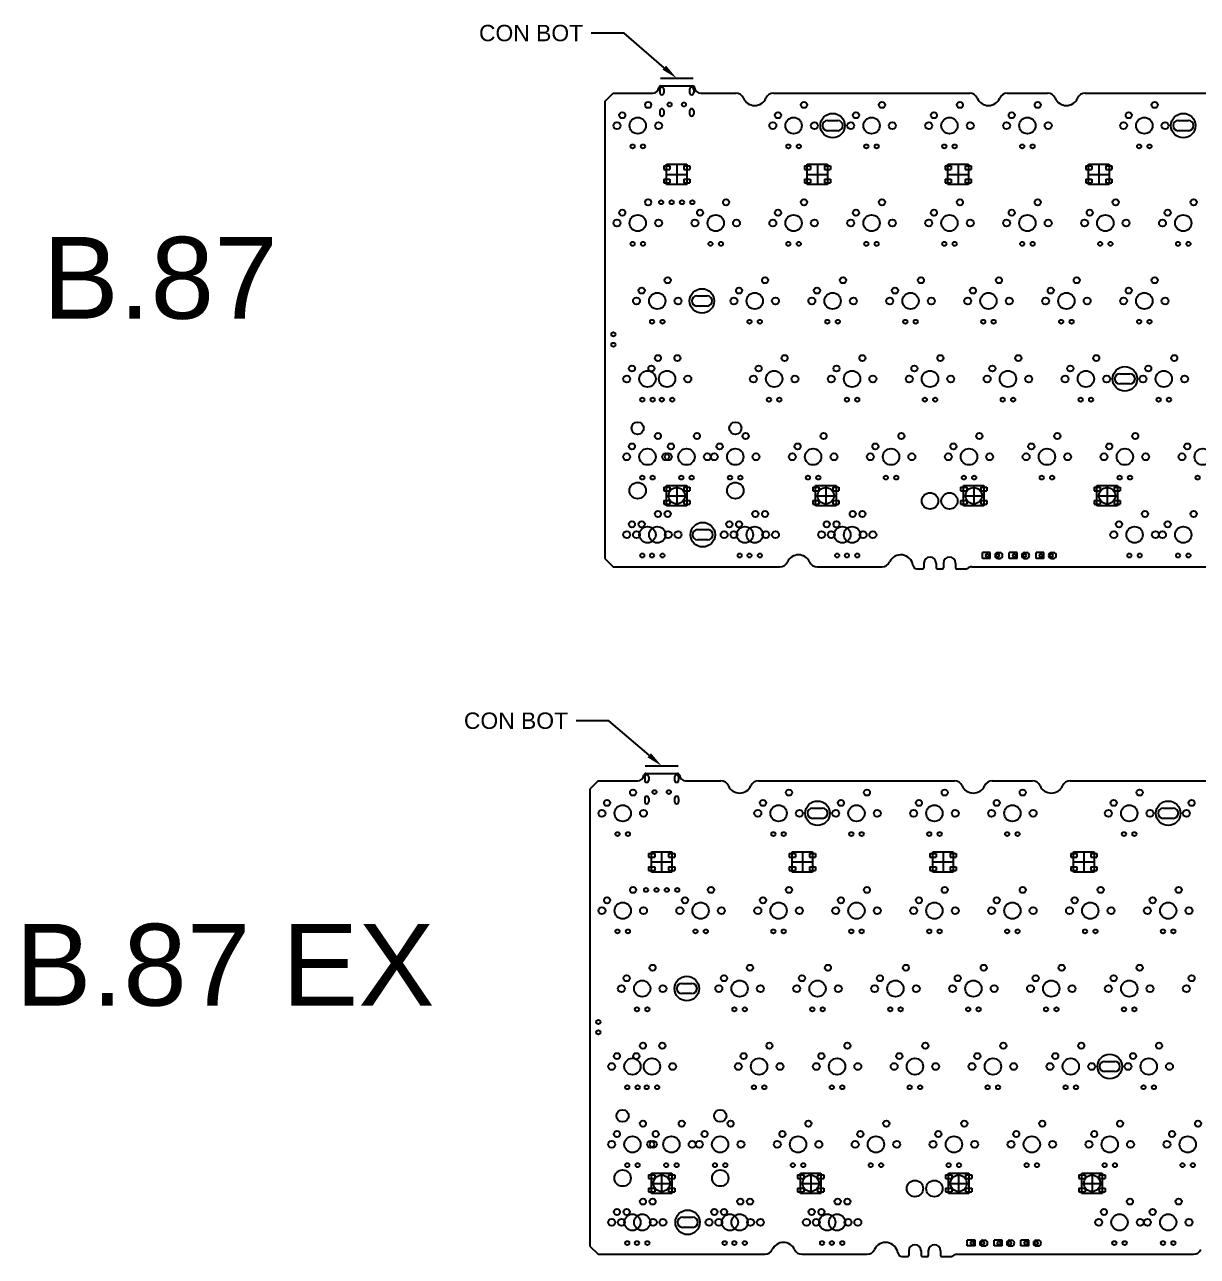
# Model space of a CAD drawing. Header units: millimetres. Extents: x 445 to 1009, y 412 to 714.
# Drawn here: x 444.7 to 731.4, y 412.6 to 713.7 of the extents above; entities that cross this region are included whole.
import ezdxf
from ezdxf import colors
from ezdxf.entities.mleader import LeaderData, LeaderLine
from ezdxf.math import Vec2, Vec3

# ---------------------------------------------------------------- set-up
doc = ezdxf.new("R2010")
doc.units = ezdxf.units.MM
doc.layers.add('b87', color=130, linetype='Continuous')
doc.layers.add('b87ex', color=220, linetype='Continuous')
doc.styles.get("Standard").update_dxf_attribs({"font": 'arial.ttf'})

msp = doc.modelspace()

# ---------------------------------------------------------------- linework, layer by layer
at = {"layer": 'b87', "color": 5}
msp.add_line((600.15, 700.62), (608.15, 700.62), dxfattribs=at)
at = {"layer": 'b87'}
for p, q in [((600.28, 698.77), (608.02, 698.77)), ((586.6, 694.97), (588.6, 696.97)), ((588.6, 696.97), (598.29, 696.97)), ((610.01, 696.97), (618.62, 696.97)), ((627.78, 696.97), (675.77, 696.97)), ((684.93, 696.97), (694.82, 696.97)), ((703.98, 696.97), (790.07, 696.97)), ((586.6, 694.97), (586.6, 583.21)), ((600.95, 679.24), (600.95, 678.34)), ((600.95, 679.24), (602.45, 679.24)), ((600.95, 678.34), (602.45, 678.34)), ((601.65, 679.64), (606.65, 679.64)), ((601.65, 674.64), (601.65, 679.64)), ((602.45, 679.24), (602.45, 678.34)), ((604.15, 679.64), (604.15, 674.64)), ((605.85, 679.24), (605.85, 678.34)), ((605.85, 679.24), (607.35, 679.24)), ((605.85, 678.34), (607.35, 678.34)), ((606.65, 679.64), (606.65, 674.64)), ((607.35, 679.24), (607.35, 678.34)), ((635.34, 679.24), (635.34, 678.34)), ((635.34, 679.24), (636.84, 679.24)), ((635.34, 678.34), (636.84, 678.34)), ((636.04, 679.64), (641.04, 679.64)), ((636.04, 674.64), (636.04, 679.64)), ((636.84, 679.24), (636.84, 678.34)), ((638.54, 679.64), (638.54, 674.64)), ((640.24, 679.24), (640.24, 678.34)), ((640.24, 679.24), (641.74, 679.24)), ((640.24, 678.34), (641.74, 678.34)), ((641.04, 679.64), (641.04, 674.64)), ((641.74, 679.24), (641.74, 678.34)), ((669.74, 679.24), (669.74, 678.34)), ((669.74, 679.24), (671.24, 679.24)), ((669.74, 678.34), (671.24, 678.34)), ((670.44, 679.64), (675.44, 679.64)), ((670.44, 674.64), (670.44, 679.64)), ((671.24, 679.24), (671.24, 678.34)), ((672.94, 679.64), (672.94, 674.64)), ((674.64, 679.24), (674.64, 678.34)), ((674.64, 679.24), (676.14, 679.24)), ((674.64, 678.34), (676.14, 678.34)), ((675.44, 679.64), (675.44, 674.64)), ((676.14, 679.24), (676.14, 678.34)), ((704.14, 679.24), (704.14, 678.34)), ((704.14, 679.24), (705.64, 679.24)), ((704.14, 678.34), (705.64, 678.34)), ((704.84, 679.64), (709.84, 679.64)), ((704.84, 674.64), (704.84, 679.64)), ((705.64, 679.24), (705.64, 678.34)), ((707.34, 679.64), (707.34, 674.64)), ((709.04, 679.24), (709.04, 678.34)), ((709.04, 679.24), (710.54, 679.24)), ((709.04, 678.34), (710.54, 678.34)), ((709.84, 679.64), (709.84, 674.64)), ((710.54, 679.24), (710.54, 678.34)), ((600.95, 675.94), (600.95, 675.04)), ((600.95, 675.94), (602.45, 675.94)), ((600.95, 675.04), (602.45, 675.04)), ((601.65, 677.14), (606.65, 677.14)), ((606.65, 674.64), (601.65, 674.64)), ((602.45, 675.94), (602.45, 675.04)), ((605.85, 675.94), (605.85, 675.04)), ((605.85, 675.94), (607.35, 675.94)), ((605.85, 675.04), (607.35, 675.04)), ((607.35, 675.94), (607.35, 675.04)), ((635.34, 675.94), (635.34, 675.04)), ((635.34, 675.94), (636.84, 675.94)), ((635.34, 675.04), (636.84, 675.04)), ((636.04, 677.14), (641.04, 677.14)), ((641.04, 674.64), (636.04, 674.64)), ((636.84, 675.94), (636.84, 675.04)), ((640.24, 675.94), (640.24, 675.04)), ((640.24, 675.94), (641.74, 675.94)), ((640.24, 675.04), (641.74, 675.04)), ((641.74, 675.94), (641.74, 675.04)), ((669.74, 675.94), (669.74, 675.04)), ((669.74, 675.94), (671.24, 675.94)), ((669.74, 675.04), (671.24, 675.04)), ((670.44, 677.14), (675.44, 677.14)), ((675.44, 674.64), (670.44, 674.64)), ((671.24, 675.94), (671.24, 675.04)), ((674.64, 675.94), (674.64, 675.04)), ((674.64, 675.94), (676.14, 675.94)), ((674.64, 675.04), (676.14, 675.04)), ((676.14, 675.94), (676.14, 675.04)), ((704.14, 675.94), (704.14, 675.04)), ((704.14, 675.94), (705.64, 675.94)), ((704.14, 675.04), (705.64, 675.04)), ((704.84, 677.14), (709.84, 677.14)), ((709.84, 674.64), (704.84, 674.64)), ((705.64, 675.94), (705.64, 675.04)), ((709.04, 675.94), (709.04, 675.04)), ((709.04, 675.94), (710.54, 675.94)), ((709.04, 675.04), (710.54, 675.04)), ((710.54, 675.94), (710.54, 675.04)), ((600.95, 600.66), (600.95, 599.76)), ((600.95, 600.66), (602.45, 600.66)), ((600.95, 599.76), (602.45, 599.76)), ((601.65, 601.06), (606.65, 601.06)), ((601.65, 596.06), (601.65, 601.06)), ((602.45, 600.66), (602.45, 599.76)), ((604.15, 601.06), (604.15, 596.06)), ((605.85, 600.66), (605.85, 599.76)), ((605.85, 600.66), (607.35, 600.66)), ((605.85, 599.76), (607.35, 599.76)), ((606.65, 601.06), (606.65, 596.06)), ((607.35, 600.66), (607.35, 599.76)), ((637.38, 600.66), (637.38, 599.76)), ((637.38, 600.66), (638.88, 600.66)), ((637.38, 599.76), (638.88, 599.76)), ((638.08, 601.06), (643.08, 601.06)), ((638.08, 596.06), (638.08, 601.06)), ((638.88, 600.66), (638.88, 599.76)), ((640.58, 601.06), (640.58, 596.06)), ((642.28, 600.66), (642.28, 599.76)), ((642.28, 600.66), (643.78, 600.66)), ((642.28, 599.76), (643.78, 599.76)), ((643.08, 601.06), (643.08, 596.06)), ((643.78, 600.66), (643.78, 599.76)), ((673.55, 600.66), (673.55, 599.76)), ((673.55, 600.66), (675.05, 600.66)), ((673.55, 599.76), (675.05, 599.76)), ((674.25, 601.06), (679.25, 601.06)), ((674.25, 596.06), (674.25, 601.06)), ((675.05, 600.66), (675.05, 599.76)), ((676.75, 601.06), (676.75, 596.06)), ((678.45, 600.66), (678.45, 599.76)), ((678.45, 600.66), (679.95, 600.66)), ((678.45, 599.76), (679.95, 599.76)), ((679.25, 601.06), (679.25, 596.06)), ((679.95, 600.66), (679.95, 599.76)), ((706.17, 600.66), (706.17, 599.76)), ((706.17, 600.66), (707.67, 600.66)), ((706.17, 599.76), (707.67, 599.76)), ((706.87, 601.06), (711.87, 601.06)), ((706.87, 596.06), (706.87, 601.06)), ((707.67, 600.66), (707.67, 599.76)), ((709.37, 601.06), (709.37, 596.06)), ((711.07, 600.66), (711.07, 599.76)), ((711.07, 600.66), (712.57, 600.66)), ((711.07, 599.76), (712.57, 599.76)), ((711.87, 601.06), (711.87, 596.06)), ((712.57, 600.66), (712.57, 599.76)), ((600.95, 597.36), (600.95, 596.46)), ((600.95, 597.36), (602.45, 597.36)), ((600.95, 596.46), (602.45, 596.46)), ((601.65, 598.56), (606.65, 598.56)), ((602.45, 597.36), (602.45, 596.46)), ((605.85, 597.36), (605.85, 596.46)), ((605.85, 597.36), (607.35, 597.36)), ((605.85, 596.46), (607.35, 596.46)), ((607.35, 597.36), (607.35, 596.46)), ((637.38, 597.36), (637.38, 596.46)), ((637.38, 597.36), (638.88, 597.36)), ((637.38, 596.46), (638.88, 596.46)), ((638.08, 598.56), (643.08, 598.56)), ((638.88, 597.36), (638.88, 596.46)), ((642.28, 597.36), (642.28, 596.46)), ((642.28, 597.36), (643.78, 597.36)), ((642.28, 596.46), (643.78, 596.46)), ((643.78, 597.36), (643.78, 596.46)), ((673.55, 597.36), (673.55, 596.46)), ((673.55, 597.36), (675.05, 597.36)), ((673.55, 596.46), (675.05, 596.46)), ((674.25, 598.56), (679.25, 598.56)), ((675.05, 597.36), (675.05, 596.46)), ((678.45, 597.36), (678.45, 596.46)), ((678.45, 597.36), (679.95, 597.36)), ((678.45, 596.46), (679.95, 596.46)), ((679.95, 597.36), (679.95, 596.46)), ((706.17, 597.36), (706.17, 596.46)), ((706.17, 597.36), (707.67, 597.36)), ((706.17, 596.46), (707.67, 596.46)), ((706.87, 598.56), (711.87, 598.56)), ((707.67, 597.36), (707.67, 596.46)), ((711.07, 597.36), (711.07, 596.46)), ((711.07, 597.36), (712.57, 597.36)), ((711.07, 596.46), (712.57, 596.46)), ((712.57, 597.36), (712.57, 596.46)), ((606.65, 596.06), (601.65, 596.06)), ((643.08, 596.06), (638.08, 596.06)), ((679.25, 596.06), (674.25, 596.06)), ((711.87, 596.06), (706.87, 596.06)), ((586.6, 583.21), (588.6, 581.21)), ((664.56, 582.05), (664.56, 580.91)), ((667.56, 582.05), (667.56, 580.91)), ((669.32, 582.05), (669.32, 580.91)), ((672.32, 582.05), (672.32, 580.91)), ((588.6, 581.21), (629.38, 581.21)), ((638.45, 581.21), (654.38, 581.21)), ((662.87, 580.71), (664.36, 580.71)), ((667.76, 580.71), (669.12, 580.71)), ((672.52, 580.71), (675, 580.71)), ((676.32, 581.21), (734.15, 581.21))]:
    msp.add_line(p, q, dxfattribs=at)
at = {"layer": 'b87', "color": 2}
for p, q in [((600, 697.92), (600, 697.12)), ((601, 697.92), (601, 697.12)), ((607.3, 697.92), (607.3, 697.12)), ((608.3, 697.92), (608.3, 697.12)), ((600, 692.67), (600, 691.87)), ((601, 692.67), (601, 691.87)), ((607.3, 692.67), (607.3, 691.87)), ((608.3, 692.67), (608.3, 691.87)), ((680.77, 584.65), (678.86, 584.65)), ((678.86, 583.25), (678.86, 584.65)), ((680.77, 583.25), (680.77, 584.65)), ((682.61, 584.65), (683.12, 584.65)), ((687.35, 584.65), (685.44, 584.65)), ((685.44, 583.25), (685.44, 584.65)), ((687.35, 583.25), (687.35, 584.65)), ((689.19, 584.65), (689.69, 584.65)), ((693.88, 584.65), (691.97, 584.65)), ((691.97, 583.25), (691.97, 584.65)), ((693.88, 583.25), (693.88, 584.65)), ((695.72, 584.65), (696.22, 584.65)), ((680.77, 583.25), (678.86, 583.25)), ((682.61, 583.25), (683.12, 583.25)), ((687.35, 583.25), (685.44, 583.25)), ((689.19, 583.25), (689.69, 583.25)), ((693.88, 583.25), (691.97, 583.25)), ((695.72, 583.25), (696.22, 583.25))]:
    msp.add_line(p, q, dxfattribs=at)
at = {"layer": 'b87', "color": 3}
for p, q in [((641, 690.29), (643.5, 690.29)), ((726.72, 690.29), (729.23, 690.29)), ((643.5, 687.8), (641, 687.8)), ((729.23, 687.8), (726.72, 687.8)), ((609.04, 647.43), (611.55, 647.43)), ((611.55, 644.94), (609.04, 644.94)), ((712.43, 628.38), (714.94, 628.38)), ((714.94, 625.89), (712.43, 625.89)), ((609.25, 590.28), (611.75, 590.28)), ((611.75, 587.79), (609.25, 587.79))]:
    msp.add_line(p, q, dxfattribs=at)
at = {"layer": 'b87'}
for centre, radius in [((597.16, 694.13), 0.75), ((635.26, 694.13), 0.75), ((654.31, 694.13), 0.75), ((673.36, 694.13), 0.75), ((692.41, 694.13), 0.75), ((720.99, 694.13), 0.75), ((589.54, 689.05), 0.85), ((590.81, 691.59), 0.75), ((594.62, 689.05), 2), ((599.7, 689.05), 0.85), ((627.64, 689.05), 0.85), ((628.91, 691.59), 0.75), ((632.72, 689.05), 2), ((637.8, 689.05), 0.85), ((646.69, 689.05), 0.85), ((647.96, 691.59), 0.75), ((651.77, 689.05), 2), ((656.85, 689.05), 0.85), ((665.74, 689.05), 0.85), ((667.01, 691.59), 0.75), ((670.82, 689.05), 2), ((675.9, 689.05), 0.85), ((684.79, 689.05), 0.85), ((686.06, 691.59), 0.75), ((689.87, 689.05), 2), ((694.95, 689.05), 0.85), ((713.37, 689.05), 0.85), ((714.64, 691.59), 0.75), ((718.45, 689.05), 2), ((723.53, 689.05), 0.85), ((593.35, 683.97), 0.5), ((595.89, 683.97), 0.5), ((631.45, 683.97), 0.5), ((633.99, 683.97), 0.5), ((650.5, 683.97), 0.5), ((653.04, 683.97), 0.5), ((669.55, 683.97), 0.5), ((672.09, 683.97), 0.5), ((688.6, 683.97), 0.5), ((691.14, 683.97), 0.5), ((717.18, 683.97), 0.5), ((719.72, 683.97), 0.5), ((597.16, 670.31), 0.75), ((616.21, 670.31), 0.75), ((635.26, 670.31), 0.75), ((654.31, 670.31), 0.75), ((673.36, 670.31), 0.75), ((692.41, 670.31), 0.75), ((711.46, 670.31), 0.75), ((730.51, 670.31), 0.75), ((589.54, 665.23), 0.85), ((590.81, 667.77), 0.75), ((594.62, 665.23), 2), ((599.7, 665.23), 0.85), ((608.59, 665.23), 0.85), ((609.86, 667.77), 0.75), ((613.67, 665.23), 2), ((618.75, 665.23), 0.85), ((627.64, 665.23), 0.85), ((628.91, 667.77), 0.75), ((632.72, 665.23), 2), ((637.8, 665.23), 0.85), ((646.69, 665.23), 0.85), ((647.96, 667.77), 0.75), ((651.77, 665.23), 2), ((656.85, 665.23), 0.85), ((665.74, 665.23), 0.85), ((667.01, 667.77), 0.75), ((670.82, 665.23), 2), ((675.9, 665.23), 0.85), ((684.79, 665.23), 0.85), ((686.06, 667.77), 0.75), ((689.87, 665.23), 2), ((694.95, 665.23), 0.85), ((703.84, 665.23), 0.85), ((705.11, 667.77), 0.75), ((708.92, 665.23), 2), ((714, 665.23), 0.85), ((722.89, 665.23), 0.85), ((724.16, 667.77), 0.75), ((727.97, 665.23), 2), ((593.35, 660.15), 0.5), ((595.89, 660.15), 0.5), ((612.4, 660.15), 0.5), ((614.94, 660.15), 0.5), ((631.45, 660.15), 0.5), ((633.99, 660.15), 0.5), ((650.5, 660.15), 0.5), ((653.04, 660.15), 0.5), ((669.55, 660.15), 0.5), ((672.09, 660.15), 0.5), ((688.6, 660.15), 0.5), ((691.14, 660.15), 0.5), ((707.65, 660.15), 0.5), ((710.19, 660.15), 0.5), ((726.7, 660.15), 0.5), ((729.24, 660.15), 0.5), ((601.93, 651.26), 0.75), ((625.74, 651.26), 0.75), ((644.79, 651.26), 0.75), ((663.84, 651.26), 0.75), ((682.89, 651.26), 0.75), ((701.94, 651.26), 0.75), ((720.99, 651.26), 0.75), ((595.58, 648.72), 0.75), ((599.39, 646.18), 2), ((619.39, 648.72), 0.75), ((623.2, 646.18), 2), ((638.44, 648.72), 0.75), ((642.25, 646.18), 2), ((657.49, 648.72), 0.75), ((661.3, 646.18), 2), ((676.54, 648.72), 0.75), ((680.35, 646.18), 2), ((695.59, 648.72), 0.75), ((699.4, 646.18), 2), ((714.64, 648.72), 0.75), ((718.45, 646.18), 2), ((594.31, 646.18), 0.85), ((604.47, 646.18), 0.85), ((618.12, 646.18), 0.85), ((628.28, 646.18), 0.85), ((637.17, 646.18), 0.85), ((647.33, 646.18), 0.85), ((656.22, 646.18), 0.85), ((666.38, 646.18), 0.85), ((675.27, 646.18), 0.85), ((685.43, 646.18), 0.85), ((694.32, 646.18), 0.85), ((704.48, 646.18), 0.85), ((713.37, 646.18), 0.85), ((723.53, 646.18), 0.85), ((598.12, 641.1), 0.5), ((600.66, 641.1), 0.5), ((621.93, 641.1), 0.5), ((624.47, 641.1), 0.5), ((640.98, 641.1), 0.5), ((643.52, 641.1), 0.5), ((660.03, 641.1), 0.5), ((662.57, 641.1), 0.5), ((679.08, 641.1), 0.5), ((681.62, 641.1), 0.5), ((698.13, 641.1), 0.5), ((700.67, 641.1), 0.5), ((717.18, 641.1), 0.5), ((719.72, 641.1), 0.5), ((599.54, 632.21), 0.75), ((604.31, 632.21), 0.75), ((630.5, 632.21), 0.75), ((649.55, 632.21), 0.75), ((668.6, 632.21), 0.75), ((687.65, 632.21), 0.75), ((706.7, 632.21), 0.75), ((725.75, 632.21), 0.75), ((593.19, 629.67), 0.75), ((597.96, 629.67), 0.75), ((624.15, 629.67), 0.75), ((643.2, 629.67), 0.75), ((662.25, 629.67), 0.75), ((681.3, 629.67), 0.75), ((700.35, 629.67), 0.75), ((719.4, 629.67), 0.75), ((591.92, 627.13), 0.85), ((597, 627.13), 2), ((601.77, 627.13), 2), ((606.85, 627.13), 0.85), ((622.88, 627.13), 0.85), ((627.96, 627.13), 2), ((633.04, 627.13), 0.85), ((641.93, 627.13), 0.85), ((647.01, 627.13), 2), ((652.09, 627.13), 0.85), ((660.98, 627.13), 0.85), ((666.06, 627.13), 2), ((671.14, 627.13), 0.85), ((680.03, 627.13), 0.85), ((685.11, 627.13), 2), ((690.19, 627.13), 0.85), ((699.08, 627.13), 0.85), ((704.16, 627.13), 2), ((709.24, 627.13), 0.85), ((718.13, 627.13), 0.85), ((723.21, 627.13), 2), ((728.29, 627.13), 0.85), ((595.73, 622.05), 0.5), ((598.27, 622.05), 0.5), ((600.5, 622.05), 0.5), ((603.04, 622.05), 0.5), ((626.69, 622.05), 0.5), ((629.23, 622.05), 0.5), ((645.74, 622.05), 0.5), ((648.28, 622.05), 0.5), ((664.79, 622.05), 0.5), ((667.33, 622.05), 0.5), ((683.84, 622.05), 0.5), ((686.38, 622.05), 0.5), ((702.89, 622.05), 0.5), ((705.43, 622.05), 0.5), ((721.94, 622.05), 0.5), ((724.48, 622.05), 0.5), ((594.59, 615.07), 1.5), ((618.47, 615.07), 1.5), ((593.19, 610.62), 0.75), ((599.54, 613.16), 0.75), ((602.72, 610.62), 0.75), ((609.07, 613.16), 0.75), ((614.63, 610.62), 0.75), ((620.98, 613.16), 0.75), ((633.68, 610.62), 0.75), ((640.03, 613.16), 0.75), ((652.73, 610.62), 0.75), ((659.08, 613.16), 0.75), ((671.78, 610.62), 0.75), ((678.13, 613.16), 0.75), ((690.83, 610.62), 0.75), ((697.18, 613.16), 0.75), ((709.88, 610.62), 0.75), ((716.23, 613.16), 0.75), ((728.93, 610.62), 0.75), ((591.92, 608.08), 0.85), ((601.45, 608.08), 0.85), ((601.45, 608.08), 0.85), ((602.08, 608.08), 0.85), ((611.61, 608.08), 0.85), ((613.36, 608.08), 0.85), ((618.44, 608.08), 2), ((623.52, 608.08), 0.85), ((632.41, 608.08), 0.85), ((637.49, 608.08), 2), ((642.57, 608.08), 0.85), ((651.46, 608.08), 0.85), ((656.54, 608.08), 2), ((661.62, 608.08), 0.85), ((670.51, 608.08), 0.85), ((675.59, 608.08), 2), ((680.67, 608.08), 0.85), ((689.56, 608.08), 0.85), ((694.64, 608.08), 2), ((699.72, 608.08), 0.85), ((708.61, 608.08), 0.85), ((713.69, 608.08), 2), ((718.77, 608.08), 0.85), ((727.66, 608.08), 0.85), ((732.74, 608.08), 2), ((595.73, 603), 0.5), ((598.27, 603), 0.5), ((605.26, 603), 0.5), ((607.8, 603), 0.5), ((617.17, 603), 0.5), ((619.71, 603), 0.5), ((636.22, 603), 0.5), ((638.76, 603), 0.5), ((655.27, 603), 0.5), ((657.81, 603), 0.5), ((674.32, 603), 0.5), ((676.86, 603), 0.5), ((693.37, 603), 0.5), ((695.91, 603), 0.5), ((712.42, 603), 0.5), ((714.96, 603), 0.5), ((731.47, 603), 0.5), ((594.59, 599.83), 2), ((604.15, 598.56), 2), ((618.47, 599.83), 2), ((640.58, 598.56), 2), ((676.75, 598.56), 2), ((709.37, 598.56), 2), ((666.06, 597.29), 2), ((670.82, 597.29), 2), ((599.54, 594.11), 0.75), ((601.93, 594.11), 0.75), ((623.36, 594.11), 0.75), ((625.74, 594.11), 0.75), ((647.17, 594.11), 0.75), ((649.55, 594.11), 0.75), ((718.61, 594.11), 0.75), ((730.51, 594.11), 0.75), ((593.19, 591.57), 0.75), ((595.58, 591.57), 0.75), ((597, 589.03), 2), ((599.39, 589.03), 2), ((617.01, 591.57), 0.75), ((619.39, 591.57), 0.75), ((620.82, 589.03), 2), ((623.2, 589.03), 2), ((640.82, 591.57), 0.75), ((643.2, 591.57), 0.75), ((644.63, 589.03), 2), ((647.01, 589.03), 2), ((712.26, 591.57), 0.75), ((716.07, 589.03), 2), ((724.16, 591.57), 0.75), ((727.97, 589.03), 2), ((591.92, 589.03), 0.85), ((594.31, 589.03), 0.85), ((602.08, 589.03), 0.85), ((604.47, 589.03), 0.85), ((615.74, 589.03), 0.85), ((618.12, 589.03), 0.85), ((625.9, 589.03), 0.85), ((628.28, 589.03), 0.85), ((639.55, 589.03), 0.85), ((641.93, 589.03), 0.85), ((649.71, 589.03), 0.85), ((652.09, 589.03), 0.85), ((710.99, 589.03), 0.85), ((721.15, 589.03), 0.85), ((722.89, 589.03), 0.85), ((595.73, 583.95), 0.5), ((598.12, 583.95), 0.5), ((600.66, 583.95), 0.5), ((619.55, 583.95), 0.5), ((621.93, 583.95), 0.5), ((624.47, 583.95), 0.5), ((643.36, 583.95), 0.5), ((645.74, 583.95), 0.5), ((648.28, 583.95), 0.5), ((714.8, 583.95), 0.5), ((717.34, 583.95), 0.5), ((726.7, 583.95), 0.5), ((729.24, 583.95), 0.5)]:
    msp.add_circle(centre, radius, dxfattribs=at)
at = {"layer": 'b87', "color": 2, "linetype": 'Continuous'}
for centre, radius in [((602.4, 694.22), 0.5), ((605.9, 694.22), 0.5), ((600.34, 670.31), 0.5), ((602.88, 670.31), 0.5), ((605.42, 670.31), 0.5), ((607.96, 670.31), 0.5), ((588.67, 638.02), 0.5), ((588.67, 635.48), 0.5), ((680.07, 583.95), 0.4), ((682.61, 583.95), 0.4), ((686.65, 583.95), 0.4), ((689.19, 583.95), 0.4), ((693.18, 583.95), 0.4), ((695.72, 583.95), 0.4)]:
    msp.add_circle(centre, radius, dxfattribs=at)
at = {"layer": 'b87', "color": 5}
for centre in [(642.25, 689.05), (727.97, 689.05), (610.3, 646.18), (713.69, 627.13), (610.5, 589.04)]:
    msp.add_circle(centre, 3, dxfattribs=at)
at = {"layer": 'b87', "color": 4}
for centre in [(597, 608.08), (606.53, 608.08)]:
    msp.add_circle(centre, 2, dxfattribs=at)
at = {"layer": 'b87'}
for centre, radius, start, end in [((600.28, 698.27), 0.5, 90, 174.2608), ((608.02, 698.27), 0.5, 5.7392, 90), ((598.29, 698.47), 1.5, 270, 354.2608), ((610.01, 698.47), 1.5, 185.7392, 270), ((618.62, 694.97), 2, 23.5782, 90), ((623.2, 696.97), 3, 203.5782, 336.4218), ((627.78, 694.97), 2, 90, 156.4218), ((675.77, 694.97), 2, 23.5782, 90), ((680.35, 696.97), 3, 203.5782, 336.4218), ((684.93, 694.97), 2, 90, 156.4218), ((694.82, 694.97), 2, 23.5782, 90), ((699.4, 696.97), 3, 203.5782, 336.4218), ((703.98, 694.97), 2, 90, 156.4218), ((629.38, 583.21), 2, 270, 335.1654), ((633.91, 581.11), 3, 24.8346, 155.1654), ((638.45, 583.21), 2, 204.8346, 270), ((654.38, 583.21), 2, 270, 335.1654), ((658.92, 581.11), 3, 8.6269, 155.1654), ((662.87, 581.71), 1, 188.6269, 270), ((666.06, 582.05), 1.5, 0, 180), ((670.82, 582.05), 1.5, 0, 180), ((664.36, 580.91), 0.2, 270, 0), ((667.76, 580.91), 0.2, 180, 270), ((669.12, 580.91), 0.2, 270, 0), ((672.52, 580.91), 0.2, 180, 270), ((675, 581.21), 0.5, 270, 311.4096), ((676.32, 579.71), 1.5, 90, 131.4096)]:
    msp.add_arc(centre, radius, start, end, dxfattribs=at)
at = {"layer": 'b87', "color": 2, "linetype": 'Continuous'}
for centre, start, end in [((600.5, 697.92), 0, 180), ((600.5, 697.12), 180, 0), ((607.8, 697.92), 0, 180), ((607.8, 697.12), 180, 0), ((600.5, 692.67), 0, 180), ((607.8, 692.67), 0, 180), ((600.5, 691.87), 180, 0), ((607.8, 691.87), 180, 0)]:
    msp.add_arc(centre, 0.5, start, end, dxfattribs=at)
at = {"layer": 'b87', "color": 3}
for centre, start, end in [((641, 689.05), 90, 270), ((643.5, 689.05), 270, 90), ((726.72, 689.05), 90, 270), ((729.23, 689.05), 270, 90), ((609.04, 646.18), 90, 270), ((611.55, 646.18), 270, 90), ((712.43, 627.13), 90, 270), ((714.94, 627.13), 270, 90), ((609.25, 589.04), 90, 270), ((611.75, 589.04), 270, 90)]:
    msp.add_arc(centre, 1.24, start, end, dxfattribs=at)
at = {"layer": 'b87', "color": 2}
for centre, start, end in [((682.61, 583.95), 90, 180), ((683.12, 583.95), 360, 90), ((689.19, 583.95), 90, 180), ((689.69, 583.95), 360, 90), ((695.72, 583.95), 90, 180), ((696.22, 583.95), 360, 90), ((682.61, 583.95), 180, 270), ((683.12, 583.95), 270, 360), ((689.19, 583.95), 180, 270), ((689.69, 583.95), 270, 360), ((695.72, 583.95), 180, 270), ((696.22, 583.95), 270, 360)]:
    msp.add_arc(centre, 0.7, start, end, dxfattribs=at)
at = {"layer": 'b87ex', "color": 5}
msp.add_line((596.46, 532.5), (604.46, 532.5), dxfattribs=at)
at = {"layer": 'b87ex'}
for p, q in [((596.6, 530.65), (604.33, 530.65)), ((584.91, 528.85), (582.91, 526.85)), ((584.91, 528.85), (594.61, 528.85)), ((606.32, 528.85), (614.93, 528.85)), ((624.1, 528.85), (672.08, 528.85)), ((681.25, 528.85), (691.13, 528.85)), ((700.3, 528.85), (786.38, 528.85)), ((582.91, 526.85), (582.91, 415.09)), ((597.26, 511.12), (597.26, 510.22)), ((597.26, 511.12), (598.76, 511.12)), ((597.26, 510.22), (598.76, 510.22)), ((597.96, 511.52), (602.96, 511.52)), ((597.96, 506.52), (597.96, 511.52)), ((597.96, 509.02), (602.96, 509.02)), ((598.76, 511.12), (598.76, 510.22)), ((600.46, 511.52), (600.46, 506.52)), ((602.16, 511.12), (602.16, 510.22)), ((602.16, 511.12), (603.66, 511.12)), ((602.16, 510.22), (603.66, 510.22)), ((602.96, 511.52), (602.96, 506.52)), ((603.66, 511.12), (603.66, 510.22)), ((631.66, 511.12), (631.66, 510.22)), ((631.66, 511.12), (633.16, 511.12)), ((631.66, 510.22), (633.16, 510.22)), ((632.36, 511.52), (637.36, 511.52)), ((632.36, 506.52), (632.36, 511.52)), ((632.36, 509.02), (637.36, 509.02)), ((633.16, 511.12), (633.16, 510.22)), ((634.86, 511.52), (634.86, 506.52)), ((636.56, 511.12), (636.56, 510.22)), ((636.56, 511.12), (638.06, 511.12)), ((636.56, 510.22), (638.06, 510.22)), ((637.36, 511.52), (637.36, 506.52)), ((638.06, 511.12), (638.06, 510.22)), ((666.05, 511.12), (666.05, 510.22)), ((666.05, 511.12), (667.55, 511.12)), ((666.05, 510.22), (667.55, 510.22)), ((666.75, 511.52), (671.75, 511.52)), ((666.75, 506.52), (666.75, 511.52)), ((666.75, 509.02), (671.75, 509.02)), ((667.55, 511.12), (667.55, 510.22)), ((669.25, 511.52), (669.25, 506.52)), ((670.95, 511.12), (670.95, 510.22)), ((670.95, 511.12), (672.45, 511.12)), ((670.95, 510.22), (672.45, 510.22)), ((671.75, 511.52), (671.75, 506.52)), ((672.45, 511.12), (672.45, 510.22)), ((700.45, 511.12), (700.45, 510.22)), ((700.45, 511.12), (701.95, 511.12)), ((700.45, 510.22), (701.95, 510.22)), ((701.15, 511.52), (706.15, 511.52)), ((701.15, 506.52), (701.15, 511.52)), ((701.15, 509.02), (706.15, 509.02)), ((701.95, 511.12), (701.95, 510.22)), ((703.65, 511.52), (703.65, 506.52)), ((705.35, 511.12), (705.35, 510.22)), ((705.35, 511.12), (706.85, 511.12)), ((705.35, 510.22), (706.85, 510.22)), ((706.15, 511.52), (706.15, 506.52)), ((706.85, 511.12), (706.85, 510.22)), ((597.26, 507.82), (597.26, 506.92)), ((597.26, 507.82), (598.76, 507.82)), ((597.26, 506.92), (598.76, 506.92)), ((602.96, 506.52), (597.96, 506.52)), ((598.76, 507.82), (598.76, 506.92)), ((602.16, 507.82), (602.16, 506.92)), ((602.16, 507.82), (603.66, 507.82)), ((602.16, 506.92), (603.66, 506.92)), ((603.66, 507.82), (603.66, 506.92)), ((631.66, 507.82), (631.66, 506.92)), ((631.66, 507.82), (633.16, 507.82)), ((631.66, 506.92), (633.16, 506.92)), ((637.36, 506.52), (632.36, 506.52)), ((633.16, 507.82), (633.16, 506.92)), ((636.56, 507.82), (636.56, 506.92)), ((636.56, 507.82), (638.06, 507.82)), ((636.56, 506.92), (638.06, 506.92)), ((638.06, 507.82), (638.06, 506.92)), ((666.05, 507.82), (666.05, 506.92)), ((666.05, 507.82), (667.55, 507.82)), ((666.05, 506.92), (667.55, 506.92)), ((671.75, 506.52), (666.75, 506.52)), ((667.55, 507.82), (667.55, 506.92)), ((670.95, 507.82), (670.95, 506.92)), ((670.95, 507.82), (672.45, 507.82)), ((670.95, 506.92), (672.45, 506.92)), ((672.45, 507.82), (672.45, 506.92)), ((700.45, 507.82), (700.45, 506.92)), ((700.45, 507.82), (701.95, 507.82)), ((700.45, 506.92), (701.95, 506.92)), ((706.15, 506.52), (701.15, 506.52)), ((701.95, 507.82), (701.95, 506.92)), ((705.35, 507.82), (705.35, 506.92)), ((705.35, 507.82), (706.85, 507.82)), ((705.35, 506.92), (706.85, 506.92)), ((706.85, 507.82), (706.85, 506.92)), ((597.26, 432.54), (597.26, 431.64)), ((597.26, 432.54), (598.76, 432.54)), ((597.26, 431.64), (598.76, 431.64)), ((597.96, 432.94), (602.96, 432.94)), ((597.96, 427.94), (597.96, 432.94)), ((598.76, 432.54), (598.76, 431.64)), ((600.46, 432.94), (600.46, 427.94)), ((602.16, 432.54), (602.16, 431.64)), ((602.16, 432.54), (603.66, 432.54)), ((602.16, 431.64), (603.66, 431.64)), ((602.96, 432.94), (602.96, 427.94)), ((603.66, 432.54), (603.66, 431.64)), ((633.69, 432.54), (633.69, 431.64)), ((633.69, 432.54), (635.19, 432.54)), ((633.69, 431.64), (635.19, 431.64)), ((634.39, 432.94), (639.39, 432.94)), ((634.39, 427.94), (634.39, 432.94)), ((635.19, 432.54), (635.19, 431.64)), ((636.89, 432.94), (636.89, 427.94)), ((638.59, 432.54), (638.59, 431.64)), ((638.59, 432.54), (640.09, 432.54)), ((638.59, 431.64), (640.09, 431.64)), ((639.39, 432.94), (639.39, 427.94)), ((640.09, 432.54), (640.09, 431.64)), ((669.86, 432.54), (669.86, 431.64)), ((669.86, 432.54), (671.36, 432.54)), ((669.86, 431.64), (671.36, 431.64)), ((670.56, 432.94), (675.56, 432.94)), ((670.56, 427.94), (670.56, 432.94)), ((671.36, 432.54), (671.36, 431.64)), ((673.06, 432.94), (673.06, 427.94)), ((674.76, 432.54), (674.76, 431.64)), ((674.76, 432.54), (676.26, 432.54)), ((674.76, 431.64), (676.26, 431.64)), ((675.56, 432.94), (675.56, 427.94)), ((676.26, 432.54), (676.26, 431.64)), ((702.48, 432.54), (702.48, 431.64)), ((702.48, 432.54), (703.98, 432.54)), ((702.48, 431.64), (703.98, 431.64)), ((703.18, 432.94), (708.18, 432.94)), ((703.18, 427.94), (703.18, 432.94)), ((703.98, 432.54), (703.98, 431.64)), ((705.68, 432.94), (705.68, 427.94)), ((707.38, 432.54), (707.38, 431.64)), ((707.38, 432.54), (708.88, 432.54)), ((707.38, 431.64), (708.88, 431.64)), ((708.18, 432.94), (708.18, 427.94)), ((708.88, 432.54), (708.88, 431.64)), ((597.26, 429.24), (597.26, 428.34)), ((597.26, 429.24), (598.76, 429.24)), ((597.26, 428.34), (598.76, 428.34)), ((597.96, 430.44), (602.96, 430.44)), ((602.96, 427.94), (597.96, 427.94)), ((598.76, 429.24), (598.76, 428.34)), ((602.16, 429.24), (602.16, 428.34)), ((602.16, 429.24), (603.66, 429.24)), ((602.16, 428.34), (603.66, 428.34)), ((603.66, 429.24), (603.66, 428.34)), ((633.69, 429.24), (633.69, 428.34)), ((633.69, 429.24), (635.19, 429.24)), ((633.69, 428.34), (635.19, 428.34)), ((634.39, 430.44), (639.39, 430.44)), ((639.39, 427.94), (634.39, 427.94)), ((635.19, 429.24), (635.19, 428.34)), ((638.59, 429.24), (638.59, 428.34)), ((638.59, 429.24), (640.09, 429.24)), ((638.59, 428.34), (640.09, 428.34)), ((640.09, 429.24), (640.09, 428.34)), ((669.86, 429.24), (669.86, 428.34)), ((669.86, 429.24), (671.36, 429.24)), ((669.86, 428.34), (671.36, 428.34)), ((670.56, 430.44), (675.56, 430.44)), ((675.56, 427.94), (670.56, 427.94)), ((671.36, 429.24), (671.36, 428.34)), ((674.76, 429.24), (674.76, 428.34)), ((674.76, 429.24), (676.26, 429.24)), ((674.76, 428.34), (676.26, 428.34)), ((676.26, 429.24), (676.26, 428.34)), ((702.48, 429.24), (702.48, 428.34)), ((702.48, 429.24), (703.98, 429.24)), ((702.48, 428.34), (703.98, 428.34)), ((703.18, 430.44), (708.18, 430.44)), ((708.18, 427.94), (703.18, 427.94)), ((703.98, 429.24), (703.98, 428.34)), ((707.38, 429.24), (707.38, 428.34)), ((707.38, 429.24), (708.88, 429.24)), ((707.38, 428.34), (708.88, 428.34)), ((708.88, 429.24), (708.88, 428.34)), ((582.91, 415.09), (584.91, 413.09)), ((584.91, 413.09), (625.69, 413.09)), ((634.77, 413.09), (650.69, 413.09)), ((660.88, 413.93), (660.88, 412.79)), ((663.88, 413.93), (663.88, 412.79)), ((665.64, 413.93), (665.64, 412.79)), ((668.64, 413.93), (668.64, 412.79)), ((672.64, 413.09), (730.47, 413.09)), ((659.19, 412.59), (660.68, 412.59)), ((664.08, 412.59), (665.44, 412.59)), ((668.84, 412.59), (671.31, 412.59))]:
    msp.add_line(p, q, dxfattribs=at)
at = {"layer": 'b87ex', "color": 2}
for p, q in [((596.31, 529.8), (596.31, 529)), ((597.31, 529.8), (597.31, 529)), ((603.61, 529.8), (603.61, 529)), ((604.61, 529.8), (604.61, 529)), ((596.31, 524.55), (596.31, 523.75)), ((597.31, 524.55), (597.31, 523.75)), ((603.61, 524.55), (603.61, 523.75)), ((604.61, 524.55), (604.61, 523.75)), ((677.08, 416.53), (675.18, 416.53)), ((675.18, 415.13), (675.18, 416.53)), ((677.08, 415.13), (677.08, 416.53)), ((678.92, 416.53), (679.43, 416.53)), ((683.66, 416.53), (681.76, 416.53)), ((681.76, 415.13), (681.76, 416.53)), ((683.66, 415.13), (683.66, 416.53)), ((685.5, 416.53), (686.01, 416.53)), ((690.19, 416.53), (688.28, 416.53)), ((688.28, 415.13), (688.28, 416.53)), ((690.19, 415.13), (690.19, 416.53)), ((692.03, 416.53), (692.54, 416.53)), ((677.08, 415.13), (675.18, 415.13)), ((678.92, 415.13), (679.43, 415.13)), ((683.66, 415.13), (681.76, 415.13)), ((685.5, 415.13), (686.01, 415.13)), ((690.19, 415.13), (688.28, 415.13)), ((692.03, 415.13), (692.54, 415.13))]:
    msp.add_line(p, q, dxfattribs=at)
at = {"layer": 'b87ex', "color": 3}
for p, q in [((637.31, 522.17), (639.81, 522.17)), ((723.04, 522.17), (725.54, 522.17)), ((639.81, 519.68), (637.31, 519.68)), ((725.54, 519.68), (723.04, 519.68)), ((605.36, 479.31), (607.86, 479.31)), ((607.86, 476.82), (605.36, 476.82)), ((708.75, 460.26), (711.25, 460.26)), ((711.25, 457.77), (708.75, 457.77)), ((605.56, 422.16), (608.06, 422.16)), ((608.06, 419.67), (605.56, 419.67))]:
    msp.add_line(p, q, dxfattribs=at)
at = {"layer": 'b87ex'}
for centre, radius in [((587.13, 523.46), 0.75), ((593.48, 526), 0.75), ((625.23, 523.46), 0.75), ((631.58, 526), 0.75), ((644.28, 523.46), 0.75), ((650.63, 526), 0.75), ((663.33, 523.46), 0.75), ((669.68, 526), 0.75), ((682.38, 523.46), 0.75), ((688.73, 526), 0.75), ((710.95, 523.46), 0.75), ((717.3, 526), 0.75), ((730, 523.46), 0.75), ((585.86, 520.92), 0.85), ((590.94, 520.92), 2), ((596.02, 520.92), 0.85), ((623.96, 520.92), 0.85), ((629.04, 520.92), 2), ((634.12, 520.92), 0.85), ((643.01, 520.92), 0.85), ((648.09, 520.92), 2), ((653.17, 520.92), 0.85), ((662.06, 520.92), 0.85), ((667.14, 520.92), 2), ((672.22, 520.92), 0.85), ((681.11, 520.92), 0.85), ((686.19, 520.92), 2), ((691.27, 520.92), 0.85), ((709.68, 520.92), 0.85), ((714.76, 520.92), 2), ((719.84, 520.92), 0.85), ((728.73, 520.92), 0.85), ((589.67, 515.84), 0.5), ((592.21, 515.84), 0.5), ((627.77, 515.84), 0.5), ((630.31, 515.84), 0.5), ((646.82, 515.84), 0.5), ((649.36, 515.84), 0.5), ((665.87, 515.84), 0.5), ((668.41, 515.84), 0.5), ((684.92, 515.84), 0.5), ((687.46, 515.84), 0.5), ((713.49, 515.84), 0.5), ((716.03, 515.84), 0.5), ((593.48, 502.19), 0.75), ((612.53, 502.19), 0.75), ((631.58, 502.19), 0.75), ((650.63, 502.19), 0.75), ((669.68, 502.19), 0.75), ((688.73, 502.19), 0.75), ((707.78, 502.19), 0.75), ((726.83, 502.19), 0.75), ((587.13, 499.65), 0.75), ((606.18, 499.65), 0.75), ((625.23, 499.65), 0.75), ((644.28, 499.65), 0.75), ((663.33, 499.65), 0.75), ((682.38, 499.65), 0.75), ((701.43, 499.65), 0.75), ((720.48, 499.65), 0.75), ((585.86, 497.11), 0.85), ((590.94, 497.11), 2), ((596.02, 497.11), 0.85), ((604.91, 497.11), 0.85), ((609.99, 497.11), 2), ((615.07, 497.11), 0.85), ((623.96, 497.11), 0.85), ((629.04, 497.11), 2), ((634.12, 497.11), 0.85), ((643.01, 497.11), 0.85), ((648.09, 497.11), 2), ((653.17, 497.11), 0.85), ((662.06, 497.11), 0.85), ((667.14, 497.11), 2), ((672.22, 497.11), 0.85), ((681.11, 497.11), 0.85), ((686.19, 497.11), 2), ((691.27, 497.11), 0.85), ((700.16, 497.11), 0.85), ((705.24, 497.11), 2), ((710.32, 497.11), 0.85), ((719.21, 497.11), 0.85), ((724.29, 497.11), 2), ((729.37, 497.11), 0.85), ((589.67, 492.03), 0.5), ((592.21, 492.03), 0.5), ((608.72, 492.03), 0.5), ((611.26, 492.03), 0.5), ((627.77, 492.03), 0.5), ((630.31, 492.03), 0.5), ((646.82, 492.03), 0.5), ((649.36, 492.03), 0.5), ((665.87, 492.03), 0.5), ((668.41, 492.03), 0.5), ((684.92, 492.03), 0.5), ((687.46, 492.03), 0.5), ((703.97, 492.03), 0.5), ((706.51, 492.03), 0.5), ((723.02, 492.03), 0.5), ((725.56, 492.03), 0.5), ((598.24, 483.14), 0.75), ((622.05, 483.14), 0.75), ((641.1, 483.14), 0.75), ((660.15, 483.14), 0.75), ((679.2, 483.14), 0.75), ((698.25, 483.14), 0.75), ((717.3, 483.14), 0.75), ((590.62, 478.06), 0.85), ((591.89, 480.6), 0.75), ((595.7, 478.06), 2), ((600.78, 478.06), 0.85), ((614.43, 478.06), 0.85), ((615.7, 480.6), 0.75), ((619.51, 478.06), 2), ((624.59, 478.06), 0.85), ((633.48, 478.06), 0.85), ((634.75, 480.6), 0.75), ((638.56, 478.06), 2), ((643.64, 478.06), 0.85), ((652.53, 478.06), 0.85), ((653.8, 480.6), 0.75), ((657.61, 478.06), 2), ((662.69, 478.06), 0.85), ((671.58, 478.06), 0.85), ((672.85, 480.6), 0.75), ((676.66, 478.06), 2), ((681.74, 478.06), 0.85), ((690.63, 478.06), 0.85), ((691.9, 480.6), 0.75), ((695.71, 478.06), 2), ((700.79, 478.06), 0.85), ((709.68, 478.06), 0.85), ((710.95, 480.6), 0.75), ((714.76, 478.06), 2), ((719.84, 478.06), 0.85), ((728.73, 478.06), 0.85), ((730, 480.6), 0.75), ((594.43, 472.98), 0.5), ((596.97, 472.98), 0.5), ((618.24, 472.98), 0.5), ((620.78, 472.98), 0.5), ((637.29, 472.98), 0.5), ((639.83, 472.98), 0.5), ((656.34, 472.98), 0.5), ((658.88, 472.98), 0.5), ((675.39, 472.98), 0.5), ((677.93, 472.98), 0.5), ((694.44, 472.98), 0.5), ((696.98, 472.98), 0.5), ((713.49, 472.98), 0.5), ((716.03, 472.98), 0.5), ((595.86, 464.09), 0.75), ((600.62, 464.09), 0.75), ((626.82, 464.09), 0.75), ((645.87, 464.09), 0.75), ((664.92, 464.09), 0.75), ((683.97, 464.09), 0.75), ((703.02, 464.09), 0.75), ((722.07, 464.09), 0.75), ((589.51, 461.55), 0.75), ((593.32, 459.01), 2), ((594.27, 461.55), 0.75), ((598.08, 459.01), 2), ((620.47, 461.55), 0.75), ((624.28, 459.01), 2), ((639.52, 461.55), 0.75), ((643.33, 459.01), 2), ((658.57, 461.55), 0.75), ((662.38, 459.01), 2), ((677.62, 461.55), 0.75), ((681.43, 459.01), 2), ((696.67, 461.55), 0.75), ((700.48, 459.01), 2), ((715.72, 461.55), 0.75), ((719.53, 459.01), 2), ((588.24, 459.01), 0.85), ((603.16, 459.01), 0.85), ((619.2, 459.01), 0.85), ((629.36, 459.01), 0.85), ((638.25, 459.01), 0.85), ((648.41, 459.01), 0.85), ((657.3, 459.01), 0.85), ((667.46, 459.01), 0.85), ((676.35, 459.01), 0.85), ((686.51, 459.01), 0.85), ((695.4, 459.01), 0.85), ((705.56, 459.01), 0.85), ((714.45, 459.01), 0.85), ((724.61, 459.01), 0.85), ((592.05, 453.93), 0.5), ((594.59, 453.93), 0.5), ((596.81, 453.93), 0.5), ((599.35, 453.93), 0.5), ((623.01, 453.93), 0.5), ((625.55, 453.93), 0.5), ((642.06, 453.93), 0.5), ((644.6, 453.93), 0.5), ((661.11, 453.93), 0.5), ((663.65, 453.93), 0.5), ((680.16, 453.93), 0.5), ((682.7, 453.93), 0.5), ((699.21, 453.93), 0.5), ((701.75, 453.93), 0.5), ((718.26, 453.93), 0.5), ((720.8, 453.93), 0.5), ((590.91, 446.95), 1.5), ((595.86, 445.04), 0.75), ((605.38, 445.04), 0.75), ((614.78, 446.95), 1.5), ((617.29, 445.04), 0.75), ((636.34, 445.04), 0.75), ((655.39, 445.04), 0.75), ((674.44, 445.04), 0.75), ((693.49, 445.04), 0.75), ((712.54, 445.04), 0.75), ((731.59, 445.04), 0.75), ((589.51, 442.5), 0.75), ((599.03, 442.5), 0.75), ((610.94, 442.5), 0.75), ((629.99, 442.5), 0.75), ((649.04, 442.5), 0.75), ((668.09, 442.5), 0.75), ((687.14, 442.5), 0.75), ((706.19, 442.5), 0.75), ((725.24, 442.5), 0.75), ((588.24, 439.96), 0.85), ((597.76, 439.96), 0.85), ((597.76, 439.96), 0.85), ((598.4, 439.96), 0.85), ((607.92, 439.96), 0.85), ((609.67, 439.96), 0.85), ((614.75, 439.96), 2), ((619.83, 439.96), 0.85), ((628.72, 439.96), 0.85), ((633.8, 439.96), 2), ((638.88, 439.96), 0.85), ((647.77, 439.96), 0.85), ((652.85, 439.96), 2), ((657.93, 439.96), 0.85), ((666.82, 439.96), 0.85), ((671.9, 439.96), 2), ((676.98, 439.96), 0.85), ((685.87, 439.96), 0.85), ((690.95, 439.96), 2), ((696.03, 439.96), 0.85), ((704.92, 439.96), 0.85), ((710, 439.96), 2), ((715.08, 439.96), 0.85), ((723.97, 439.96), 0.85), ((729.05, 439.96), 2), ((590.91, 431.71), 2), ((592.05, 434.88), 0.5), ((594.59, 434.88), 0.5), ((601.57, 434.88), 0.5), ((604.11, 434.88), 0.5), ((614.78, 431.71), 2), ((613.48, 434.88), 0.5), ((616.02, 434.88), 0.5), ((632.53, 434.88), 0.5), ((635.07, 434.88), 0.5), ((651.58, 434.88), 0.5), ((654.12, 434.88), 0.5), ((670.63, 434.88), 0.5), ((673.17, 434.88), 0.5), ((689.68, 434.88), 0.5), ((692.22, 434.88), 0.5), ((708.73, 434.88), 0.5), ((711.27, 434.88), 0.5), ((727.78, 434.88), 0.5), ((730.32, 434.88), 0.5), ((600.46, 430.44), 2), ((636.89, 430.44), 2), ((662.38, 429.17), 2), ((667.14, 429.17), 2), ((673.06, 430.44), 2), ((705.68, 430.44), 2), ((595.86, 425.99), 0.75), ((598.24, 425.99), 0.75), ((619.67, 425.99), 0.75), ((622.05, 425.99), 0.75), ((643.48, 425.99), 0.75), ((645.87, 425.99), 0.75), ((714.92, 425.99), 0.75), ((726.83, 425.99), 0.75), ((588.24, 420.91), 0.85), ((589.51, 423.45), 0.75), ((590.62, 420.91), 0.85), ((591.89, 423.45), 0.75), ((593.32, 420.91), 2), ((595.7, 420.91), 2), ((598.4, 420.91), 0.85), ((600.78, 420.91), 0.85), ((612.05, 420.91), 0.85), ((613.32, 423.45), 0.75), ((614.43, 420.91), 0.85), ((615.7, 423.45), 0.75), ((617.13, 420.91), 2), ((619.51, 420.91), 2), ((622.21, 420.91), 0.85), ((624.59, 420.91), 0.85), ((635.86, 420.91), 0.85), ((637.13, 423.45), 0.75), ((638.25, 420.91), 0.85), ((639.52, 423.45), 0.75), ((640.94, 420.91), 2), ((643.33, 420.91), 2), ((646.02, 420.91), 0.85), ((648.41, 420.91), 0.85), ((707.3, 420.91), 0.85), ((708.57, 423.45), 0.75), ((712.38, 420.91), 2), ((717.46, 420.91), 0.85), ((719.21, 420.91), 0.85), ((720.48, 423.45), 0.75), ((724.29, 420.91), 2), ((729.37, 420.91), 0.85), ((592.05, 415.83), 0.5), ((594.43, 415.83), 0.5), ((596.97, 415.83), 0.5), ((615.86, 415.83), 0.5), ((618.24, 415.83), 0.5), ((620.78, 415.83), 0.5), ((639.67, 415.83), 0.5), ((642.06, 415.83), 0.5), ((644.6, 415.83), 0.5), ((711.11, 415.83), 0.5), ((713.65, 415.83), 0.5), ((723.02, 415.83), 0.5), ((725.56, 415.83), 0.5)]:
    msp.add_circle(centre, radius, dxfattribs=at)
at = {"layer": 'b87ex', "color": 2, "linetype": 'Continuous'}
for centre, radius in [((598.71, 526.1), 0.5), ((602.21, 526.1), 0.5), ((596.65, 502.19), 0.5), ((599.19, 502.19), 0.5), ((601.73, 502.19), 0.5), ((604.27, 502.19), 0.5), ((584.98, 469.9), 0.5), ((584.98, 467.36), 0.5), ((676.38, 415.83), 0.4), ((678.92, 415.83), 0.4), ((682.96, 415.83), 0.4), ((685.5, 415.83), 0.4), ((689.49, 415.83), 0.4), ((692.03, 415.83), 0.4)]:
    msp.add_circle(centre, radius, dxfattribs=at)
at = {"layer": 'b87ex', "color": 5}
for centre in [(638.56, 520.92), (724.29, 520.92), (606.61, 478.06), (710, 459.01), (606.81, 420.91)]:
    msp.add_circle(centre, 3, dxfattribs=at)
at = {"layer": 'b87ex', "color": 4}
for centre in [(593.32, 439.96), (602.84, 439.96)]:
    msp.add_circle(centre, 2, dxfattribs=at)
at = {"layer": 'b87ex'}
for centre, radius, start, end in [((594.61, 530.35), 1.5, 270, 354.2608), ((596.6, 530.15), 0.5, 90, 174.2608), ((604.33, 530.15), 0.5, 5.7392, 90), ((606.32, 530.35), 1.5, 185.7392, 270), ((614.93, 526.85), 2, 23.5782, 90), ((619.51, 528.85), 3, 203.5782, 336.4218), ((624.1, 526.85), 2, 90, 156.4218), ((672.08, 526.85), 2, 23.5782, 90), ((676.66, 528.85), 3, 203.5782, 336.4218), ((681.25, 526.85), 2, 90, 156.4218), ((691.13, 526.85), 2, 23.5782, 90), ((695.71, 528.85), 3, 203.5782, 336.4218), ((700.3, 526.85), 2, 90, 156.4218), ((630.23, 412.99), 3, 24.8346, 155.1654), ((655.23, 412.99), 3, 8.6269, 155.1654), ((625.69, 415.09), 2, 270, 335.1654), ((634.77, 415.09), 2, 204.8346, 270), ((650.69, 415.09), 2, 270, 335.1654), ((659.19, 413.59), 1, 188.6269, 270), ((660.68, 412.79), 0.2, 270, 0), ((662.38, 413.93), 1.5, 0, 180), ((664.08, 412.79), 0.2, 180, 270), ((665.44, 412.79), 0.2, 270, 0), ((667.14, 413.93), 1.5, 0, 180), ((668.84, 412.79), 0.2, 180, 270), ((671.31, 413.09), 0.5, 270, 311.4096), ((672.64, 411.59), 1.5, 90, 131.4096), ((730.47, 415.09), 2, 270, 335.1654)]:
    msp.add_arc(centre, radius, start, end, dxfattribs=at)
at = {"layer": 'b87ex', "color": 2, "linetype": 'Continuous'}
for centre, start, end in [((596.81, 529.8), 0, 180), ((604.11, 529.8), 0, 180), ((596.81, 529), 180, 0), ((604.11, 529), 180, 0), ((596.81, 524.55), 0, 180), ((604.11, 524.55), 0, 180), ((596.81, 523.75), 180, 0), ((604.11, 523.75), 180, 0)]:
    msp.add_arc(centre, 0.5, start, end, dxfattribs=at)
at = {"layer": 'b87ex', "color": 3}
for centre, start, end in [((637.31, 520.92), 90, 270), ((639.81, 520.92), 270, 90), ((723.04, 520.92), 90, 270), ((725.54, 520.92), 270, 90), ((605.36, 478.06), 90, 270), ((607.86, 478.06), 270, 90), ((708.75, 459.01), 90, 270), ((711.25, 459.01), 270, 90), ((605.56, 420.91), 90, 270), ((608.06, 420.91), 270, 90)]:
    msp.add_arc(centre, 1.24, start, end, dxfattribs=at)
at = {"layer": 'b87ex', "color": 2}
for centre, start, end in [((678.92, 415.83), 90, 180), ((678.92, 415.83), 180, 270), ((679.43, 415.83), 360, 90), ((679.43, 415.83), 270, 360), ((685.5, 415.83), 90, 180), ((685.5, 415.83), 180, 270), ((686.01, 415.83), 360, 90), ((686.01, 415.83), 270, 360), ((692.03, 415.83), 90, 180), ((692.03, 415.83), 180, 270), ((692.54, 415.83), 360, 90), ((692.54, 415.83), 270, 360)]:
    msp.add_arc(centre, 0.7, start, end, dxfattribs=at)

# ---------------------------------------------------------------- texts
at = {"char_height": 20, "attachment_point": 1}
for s, width, insert in [('B.87', 96.4666, (449.11, 661.85)), ('B.87 EX', 118.9148, (442.44, 493.89))]:
    msp.add_mtext_dynamic_manual_height_columns(s, width=width, gutter_width=12.5, heights=[0], dxfattribs=dict(at, insert=insert))

# ---------------------------------------------------------------- leaders
at = {"layer": 'b87'}
ml = msp.add_multileader_mtext('Standard', dxfattribs=at)
ml.set_content('CON BOT', color=256)
ml.set_leader_properties()
ml.build(insert=Vec2(0, 0))
ctx = ml.context
ctx.base_point, ctx.plane_origin = Vec3(554.19, 711.65), Vec3(604.15, 700.62)
ctx.text_align_type = 2
notes = []
notes.append((ctx, [(0, (1, 1, 0), (591.26, 711.65), (-1, 0), 8, [(0, [(604.15, 700.62)], 0, [])])]))
ctx.mtext.insert, ctx.mtext.alignment, ctx.mtext.flow_direction = Vec3(581.26, 713.69), 3, 5
at = {"layer": 'b87ex'}
ml = msp.add_multileader_mtext('Standard', dxfattribs=at)
ml.set_content('CON BOT', color=256)
ml.set_leader_properties()
ml.build(insert=Vec2(0, 0))
ctx = ml.context
ctx.base_point, ctx.plane_origin = Vec3(550.51, 543.53), Vec3(600.46, 532.5)
ctx.text_align_type = 2
notes.append((ctx, [(0, (1, 1, 0), (587.57, 543.53), (-1, 0), 8, [(0, [(600.46, 532.5)], 0, [])])]))
ctx.mtext.insert, ctx.mtext.alignment, ctx.mtext.flow_direction = Vec3(577.57, 545.56), 3, 5
for ctx, leaders in notes:
    for number, flags, end, landing, length, lines in leaders:
        leader = LeaderData()
        leader.index, (leader.has_last_leader_line, leader.has_dogleg_vector, leader.attachment_direction) = number, flags
        leader.last_leader_point, leader.dogleg_vector, leader.dogleg_length = Vec3(end), Vec3(landing), length
        for number, points, colour, breaks in lines:
            line = LeaderLine()
            line.index, line.vertices, line.color, line.breaks = number, Vec3.list(points), colors.encode_raw_color(colour), breaks
            leader.lines.append(line)
        ctx.leaders.append(leader)

doc.saveas('drawing.dxf')
